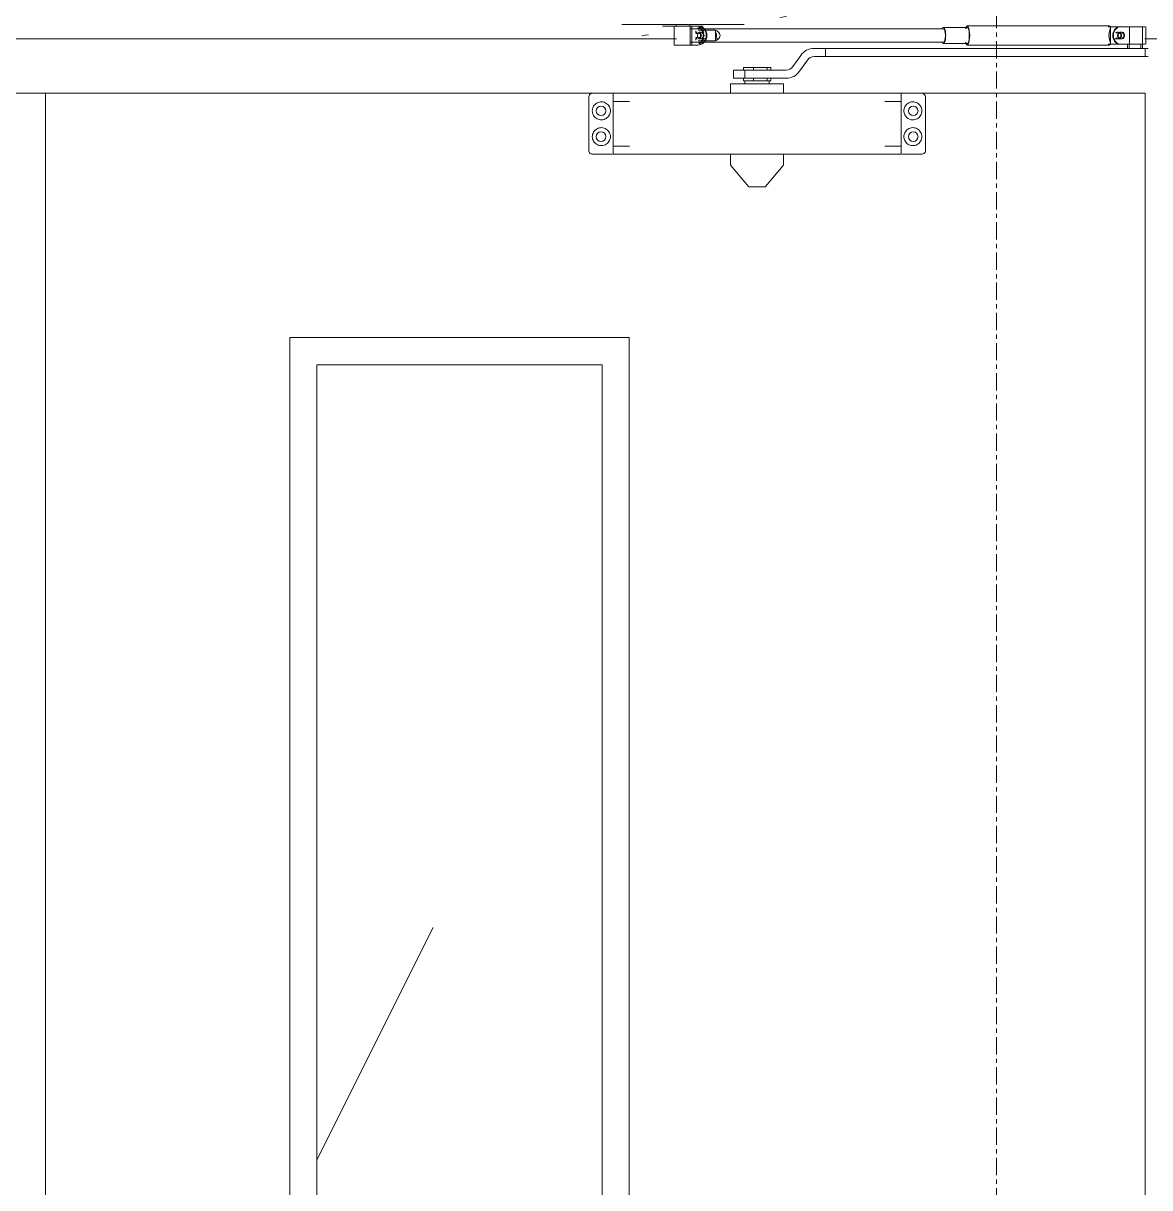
# Model space of a CAD drawing. Header units: millimetres. Extents: x 1240 to 198004, y -7796 to 35300.
# Drawn here: x 161747 to 162577, y 17154 to 18011 of the extents above; entities that cross this region are included whole.
import ezdxf

# ---------------------------------------------------------------- set-up
doc = ezdxf.new("R2010")
doc.units = ezdxf.units.MM
doc.linetypes.add('Grid Line', pattern=[22.225, 12.7, -3.175, 3.175, -3.175])
for name, color, linetype, lineweight in [('A-DOOR', 31, 'Continuous', 9), ('A-DOOR-FRAM', 31, 'Continuous', 9), ('A-WALL-PATT-4', 111, 'Continuous', 9), ('I-WALL', 2, 'Continuous', 9), ('S-GRID-1', 1, 'Grid Line', 9)]:
    doc.layers.add(name, color=color, linetype=linetype, lineweight=lineweight)

# ---------------------------------------------------------------- blocks, each defined once
blk = doc.blocks.new('FD_07 - FD_07-1700x2200-CỬA ĐI 2 CÁNH-V427-TKCS_MẶT ĐỨNG NỘI KHU 2')
at = {"layer": 'A-DOOR'}
h = blk.add_hatch(dxfattribs=at)
h.set_pattern_fill('FP_36', color=256, style=0, pattern_type=2)
h.set_pattern_definition([(63.435, (1790.26, 104.33), (-0.001, 1524.001), [532.463, -2875.304]), (63.435, (266.26, 104.33), (-0.001, 1524.001), [532.463, -2875.304]), (63.435, (2519.8, 398.8), (-0.001, 1524.001), [532.463, -2875.304]), (63.435, (995.8, 398.8), (-0.001, 1524.001), [532.463, -2875.304]), (63.435, (2409.4, 294.83), (-0.001, 1524.001), [532.463, -2875.304]), (63.435, (885.4, 294.83), (-0.001, 1524.001), [532.463, -2875.304]), (63.435, (2296.8, 890.1), (-0.001, 1524.001), [258.8, -3148.965]), (63.435, (772.8, 890.1), (-0.001, 1524.001), [258.8, -3148.965]), (63.435, (2223.2, 797.95), (-0.001, 1524.001), [532.463, -2875.304]), (63.435, (699.2, 797.95), (-0.001, 1524.001), [532.463, -2875.304]), (63.435, (2236.2, 864.1), (-0.001, 1524.001), [532.463, -2875.304]), (63.435, (712.2, 864.1), (-0.001, 1524.001), [532.463, -2875.304]), (63.435, (1621.35, 573.94), (-0.001, 1524.001), [532.463, -2875.304]), (63.435, (97.35, 573.94), (-0.001, 1524.001), [532.463, -2875.304]), (63.435, (1634.34, 651.9), (-0.001, 1524.001), [532.463, -2875.304]), (63.435, (110.34, 651.9), (-0.001, 1524.001), [532.463, -2875.304]), (63.435, (1637.84, 708.1), (-0.001, 1524.001), [532.463, -2875.304]), (63.435, (113.84, 708.1), (-0.001, 1524.001), [532.463, -2875.304])])
h.paths.add_polyline_path([(-34337.36, 16000), (-34127.36, 16000), (-34127.36, 17760), (-34337.36, 17760), (-34337.36, 16210)])
for p, q in [((-34112.77, 18010.49), (-34112.36, 18010.49)), ((-34112.36, 18010.49), (-34093.1, 18010.49)), ((-34093.1, 18010.49), (-34092.78, 18010.49)), ((-34092.71, 18010.49), (-34087.52, 18010.49)), ((-34087.52, 18010.49), (-34086.37, 18010.49)), ((-34086.37, 18010.49), (-34069.88, 18010.49)), ((-34080.77, 18009.49), (-34082.77, 18009.49)), ((-34082.77, 18009.49), (-34080.77, 18009.49)), ((-34073.43, 18009.49), (-34080.77, 18009.49)), ((-34074.27, 18009.49), (-34074.27, 17995.49)), ((-34073.72, 18009.49), (-34074.05, 18009.49)), ((-34074.05, 18009.49), (-34062.5, 18009.49)), ((-34072.77, 18010.49), (-34072.77, 18009.49)), ((-34067.77, 18010.49), (-34070.27, 18010.49)), ((-34070.27, 18010.49), (-34067.77, 18010.49)), ((-34067.77, 18010.49), (-34070.27, 18010.49)), ((-34070.27, 18010.49), (-34067.77, 18010.49)), ((-34069.88, 18010.49), (-34065.65, 18010.49)), ((-34069.88, 18010.49), (-34065.65, 18010.49)), ((-34067.77, 18010.49), (-34065.27, 18010.49)), ((-34065.27, 18010.49), (-34067.77, 18010.49)), ((-34067.77, 18010.49), (-34065.27, 18010.49)), ((-34065.27, 18010.49), (-34067.77, 18010.49)), ((-34065.65, 18010.49), (-34049.16, 18010.49)), ((-34062.77, 18009.49), (-34062.77, 18010.49)), ((-34062.5, 18009.49), (-34056.85, 18009.49)), ((-34062.5, 18009.49), (-34062.5, 17995.49)), ((-34061.27, 17995.49), (-34061.27, 18009.49)), ((-34054.77, 18009.49), (-34056.85, 18009.49)), ((-34052.77, 18009.49), (-34054.77, 18009.49)), ((-34054.77, 18009.49), (-34052.77, 18009.49)), ((-34049.16, 18010.49), (-34048.02, 18010.49)), ((-34048.02, 18010.49), (-34042.82, 18010.49)), ((-34042.76, 18010.49), (-34042.43, 18010.49)), ((-34042.43, 18010.49), (-34023.17, 18010.49)), ((-34023.17, 18010.49), (-34022.77, 18010.49)), ((-33753.77, 18009.5), (-33858.4, 18009.5)), ((-33754.65, 18009), (-33752.89, 18009)), ((-33752.89, 18009), (-33746.05, 18009)), ((-33752.89, 18009), (-33752.89, 17996)), ((-33752.89, 18008.62), (-33752.89, 17996.38)), ((-33746.57, 18009), (-33746.05, 18009)), ((-33746.05, 18009), (-33738.95, 18009)), ((-33738.95, 18009), (-33727.36, 18009)), ((-33738.95, 18009), (-33738.95, 17996)), ((-33729.27, 17993), (-33729.27, 18009)), ((-33726.77, 17996), (-33726.77, 18009)), ((-33875.78, 18007.5), (-34062.19, 18007.5)), ((-34058.19, 18005.82), (-34058.19, 18003.94)), ((-34058.19, 18001.04), (-34058.19, 17999.16)), ((-34056.56, 18006.48), (-34051.82, 18006.48)), ((-34053.39, 18006.48), (-34056.56, 18006.48)), ((-34052.18, 18006.48), (-34053.39, 18006.48)), ((-34051.82, 18006.48), (-34050.61, 18006.48)), ((-34050.61, 18006.48), (-34043.7, 18006.48)), ((-34043.7, 17998.52), (-34043.7, 18006.48)), ((-33858.4, 18008.5), (-33875.78, 18008.5)), ((-33752.88, 17996.43), (-33752.88, 18008.57)), ((-34074.05, 17995.49), (-34074.27, 17995.49)), ((-34074.27, 17995.49), (-34072.57, 17995.49)), ((-34062.5, 17995.49), (-34074.05, 17995.49)), ((-34056.85, 17995.49), (-34062.5, 17995.49)), ((-34062.19, 17997.5), (-33875.78, 17997.5)), ((-34056.56, 17998.52), (-34053.38, 17998.52)), ((-34051.81, 17998.52), (-34056.56, 17998.52)), ((-34053.38, 17998.52), (-34052.18, 17998.52)), ((-34050.61, 17998.52), (-34051.81, 17998.52)), ((-34043.7, 17998.52), (-34050.61, 17998.52)), ((-33971.18, 17993), (-33971.19, 17993)), ((-33962.79, 17993), (-33971.18, 17993)), ((-33962.79, 17987), (-33962.79, 17993)), ((-33962.79, 17993), (-33727.36, 17993)), ((-33875.78, 17996.5), (-33858.4, 17996.5)), ((-33858.4, 17995.5), (-33753.77, 17995.5)), ((-33752.89, 17996), (-33754.65, 17996)), ((-33746.05, 17996), (-33752.89, 17996)), ((-33746.05, 17996), (-33746.57, 17996)), ((-33738.95, 17996), (-33746.05, 17996)), ((-33740.27, 17996), (-33740.27, 17993)), ((-33739.07, 17996.21), (-33739.07, 17993)), ((-33727.36, 17996), (-33738.95, 17996)), ((-33730.47, 17993), (-33730.47, 17996)), ((-33727.36, 17993), (-33725.18, 17993)), ((-33727.36, 17993), (-33727.36, 17987)), ((-33981.01, 17987.88), (-33986.84, 17979.56)), ((-33981.93, 17976.12), (-33976.1, 17984.44)), ((-33971.18, 17987), (-33962.79, 17987)), ((-33727.36, 17987), (-33962.79, 17987)), ((-33725.18, 17987), (-33727.36, 17987)), ((-34030.64, 17977), (-34030.64, 17971)), ((-34028.37, 17977), (-34030.64, 17977)), ((-34030.64, 17977), (-34022.15, 17977)), ((-34023.18, 17979), (-34015.83, 17979)), ((-34023.18, 17979), (-34023.18, 17977)), ((-33991.75, 17977), (-34022.15, 17977)), ((-34022.15, 17977), (-34022.15, 17971)), ((-34015.83, 17979), (-34005.79, 17979)), ((-34015.83, 17979), (-34015.83, 17977)), ((-34005.79, 17979), (-34003.11, 17979)), ((-34005.79, 17979), (-34005.79, 17977)), ((-34003.11, 17977), (-34003.11, 17979)), ((-34032.69, 17967), (-34032.69, 17960)), ((-34032.03, 17967), (-34032.69, 17967)), ((-34032.69, 17967), (-34032.02, 17967)), ((-34032.02, 17967), (-33993.6, 17967)), ((-34022.15, 17971), (-34030.64, 17971)), ((-34030.64, 17971), (-34028.37, 17971)), ((-34023.18, 17971), (-34023.18, 17969)), ((-34019.51, 17969), (-34023.18, 17969)), ((-34022.15, 17971), (-33991.75, 17971)), ((-34022.14, 17969), (-34022.14, 17967)), ((-34021.84, 17969), (-34022.14, 17969)), ((-34022.14, 17969), (-34021.84, 17969)), ((-34020.94, 17969), (-34021.84, 17969)), ((-34021.84, 17969), (-34020.94, 17969)), ((-34010.81, 17969), (-34019.51, 17969)), ((-34019.51, 17969), (-34015.48, 17969)), ((-34015.83, 17969), (-34019.51, 17969)), ((-34015.83, 17971), (-34015.83, 17969)), ((-34010.81, 17969), (-34015.83, 17969)), ((-34015.48, 17969), (-34006.78, 17969)), ((-34004.45, 17969), (-34010.81, 17969)), ((-34005.79, 17969), (-34010.81, 17969)), ((-34006.78, 17969), (-34004.45, 17969)), ((-34005.79, 17971), (-34005.79, 17969)), ((-34004.45, 17969), (-34005.79, 17969)), ((-34004.45, 17969), (-34004.14, 17969)), ((-34004.14, 17969), (-34004.45, 17969)), ((-34003.11, 17969), (-34004.45, 17969)), ((-34004.14, 17967), (-34004.14, 17969)), ((-34003.11, 17969), (-34003.11, 17971)), ((-33993.6, 17967), (-33994.27, 17967)), ((-33993.6, 17960), (-33993.6, 17967)), ((-34537.36, 17960), (-34940.58, 17960)), ((-34134.14, 17960), (-34537.36, 17960)), ((-34537.36, 17960), (-34537.36, 15800)), ((-34537.36, 15800), (-34537.36, 17960)), ((-34134.14, 17960), (-34121.88, 17960)), ((-34119.14, 17960), (-34121.88, 17960)), ((-34121.88, 17960), (-34119.93, 17960)), ((-34119.5, 17960), (-34119.24, 17960)), ((-33907.14, 17960), (-34119.14, 17960)), ((-34119.14, 17960), (-34119.14, 17959.75)), ((-34119.14, 17959.75), (-34119.14, 17951.07)), ((-33904.41, 17960), (-33907.14, 17960)), ((-33907.14, 17959.75), (-33907.14, 17960)), ((-33907.14, 17951.07), (-33907.14, 17959.75)), ((-33907.05, 17960), (-33906.78, 17960)), ((-33906.36, 17960), (-33904.41, 17960)), ((-33904.41, 17960), (-33892.14, 17960)), ((-33727.36, 17960), (-33892.14, 17960)), ((-33727.36, 15800), (-33727.36, 17960)), ((-34137.14, 17918), (-34137.14, 17957)), ((-34107.14, 17954), (-34119.14, 17954)), ((-34119.14, 17951.07), (-34119.14, 17949.33)), ((-34119.14, 17949.33), (-34119.14, 17925.67)), ((-33907.14, 17954), (-33919.14, 17954)), ((-33907.14, 17949.33), (-33907.14, 17951.07)), ((-33907.14, 17925.67), (-33907.14, 17949.33)), ((-33889.14, 17957), (-33889.14, 17918)), ((-34119.14, 17925.67), (-34119.14, 17923.93)), ((-34119.14, 17923.93), (-34119.14, 17915.25)), ((-33907.14, 17923.93), (-33907.14, 17925.67)), ((-33907.14, 17915.25), (-33907.14, 17923.93)), ((-34121.88, 17915), (-34134.14, 17915)), ((-34119.93, 17915), (-34121.88, 17915)), ((-34119.24, 17915), (-34119.5, 17915)), ((-34119.14, 17921), (-34107.14, 17921)), ((-34119.14, 17915.25), (-34119.14, 17915)), ((-34119.14, 17915), (-33907.14, 17915)), ((-34032.64, 17915), (-34032.64, 17907.41)), ((-33993.64, 17907.41), (-33993.64, 17915)), ((-33919.14, 17921), (-33907.14, 17921)), ((-33907.14, 17915), (-33907.14, 17915.25)), ((-33906.78, 17915), (-33907.05, 17915)), ((-33904.41, 17915), (-33906.36, 17915)), ((-33892.14, 17915), (-33904.41, 17915)), ((-34032.38, 17906.69), (-34019.42, 17891.32)), ((-34006.87, 17891.32), (-33993.91, 17906.69)), ((-34013.14, 17891), (-34013.14, 17891)), ((-34013.14, 17891), (-34013.14, 17891)), ((-34357.36, 17780), (-34107.36, 17780)), ((-34357.36, 17780), (-34357.36, 15980)), ((-34107.36, 17780), (-34107.36, 15980)), ((-34337.36, 17760), (-34337.36, 16000)), ((-34127.36, 17760), (-34337.36, 17760)), ((-34127.36, 16000), (-34127.36, 17760))]:
    blk.add_line(p, q, dxfattribs=at)
at = {"layer": 'A-DOOR', "flags": 128}
for points in [[(-34043.7, 18006.48), (-34042.76, 18005.97), (-34041.96, 18005.38), (-34041.32, 18004.72), (-34040.84, 18004.01), (-34040.56, 18003.26), (-34040.46, 18002.5)], [(-34040.46, 18002.5), (-34040.56, 18001.74), (-34040.84, 18000.99), (-34041.32, 18000.28), (-34041.96, 17999.62), (-34042.76, 17999.03), (-34043.7, 17998.52)], [(-34043.05, 18002.5), (-34043.12, 18003.26), (-34043.32, 18004.01), (-34043.64, 18004.72)], [(-34043.64, 18000.28), (-34043.32, 18000.99), (-34043.12, 18001.74), (-34043.05, 18002.5)], [(-34134.14, 17960), (-34134.81, 17959.92), (-34135.45, 17959.7), (-34136.01, 17959.35), (-34136.49, 17958.87), (-34136.85, 17958.3), (-34137.07, 17957.67), (-34137.14, 17957)], [(-33889.14, 17957), (-33889.22, 17957.67), (-33889.44, 17958.3), (-33889.8, 17958.87), (-33890.27, 17959.35), (-33890.84, 17959.7), (-33891.48, 17959.92), (-33892.14, 17960)], [(-34137.14, 17918), (-34137.07, 17917.33), (-34136.85, 17916.7), (-34136.49, 17916.13), (-34136.01, 17915.65), (-34135.45, 17915.3), (-34134.81, 17915.08), (-34134.14, 17915)], [(-33892.14, 17915), (-33891.48, 17915.08), (-33890.84, 17915.3), (-33890.27, 17915.65), (-33889.8, 17916.13), (-33889.44, 17916.7), (-33889.22, 17917.33), (-33889.14, 17918)], [(-34032.38, 17906.69), (-34032.41, 17906.72), (-34032.43, 17906.76), (-34032.46, 17906.79), (-34032.48, 17906.83), (-34032.51, 17906.87), (-34032.53, 17906.91), (-34032.55, 17906.95), (-34032.56, 17906.99), (-34032.58, 17907.04), (-34032.59, 17907.08), (-34032.61, 17907.12), (-34032.62, 17907.17), (-34032.63, 17907.21), (-34032.63, 17907.25), (-34032.64, 17907.3), (-34032.64, 17907.34), (-34032.64, 17907.39), (-34032.64, 17907.41)], [(-33993.64, 17907.41), (-33993.64, 17907.37), (-33993.65, 17907.32), (-33993.65, 17907.28), (-33993.66, 17907.23), (-33993.67, 17907.19), (-33993.68, 17907.14), (-33993.69, 17907.1), (-33993.7, 17907.06), (-33993.72, 17907.01), (-33993.73, 17906.97), (-33993.75, 17906.93), (-33993.77, 17906.89), (-33993.79, 17906.85), (-33993.82, 17906.81), (-33993.84, 17906.78), (-33993.87, 17906.74), (-33993.89, 17906.7), (-33993.91, 17906.69)], [(-34018.72, 17891), (-34018.76, 17891), (-34018.79, 17891), (-34018.83, 17891.01), (-34018.86, 17891.01), (-34018.9, 17891.02), (-34018.94, 17891.03), (-34018.97, 17891.04), (-34019.01, 17891.05), (-34019.04, 17891.06), (-34019.07, 17891.07), (-34019.11, 17891.09), (-34019.14, 17891.1), (-34019.17, 17891.12), (-34019.2, 17891.14), (-34019.24, 17891.16), (-34019.27, 17891.18), (-34019.29, 17891.2), (-34019.32, 17891.23), (-34019.35, 17891.25), (-34019.38, 17891.28), (-34019.4, 17891.3), (-34019.42, 17891.32)], [(-34013.14, 17891), (-34013.37, 17891), (-34013.59, 17891), (-34013.81, 17891), (-34014.03, 17891), (-34014.25, 17891), (-34014.47, 17891), (-34014.68, 17891), (-34014.9, 17891), (-34015.11, 17891), (-34015.31, 17891), (-34015.52, 17891), (-34015.72, 17891), (-34015.91, 17891), (-34016.11, 17891), (-34016.29, 17891), (-34016.47, 17891), (-34016.65, 17891), (-34016.82, 17891), (-34016.98, 17891), (-34017.14, 17891), (-34017.3, 17891), (-34017.44, 17891), (-34017.58, 17891), (-34017.71, 17891), (-34017.83, 17891), (-34017.95, 17891), (-34018.06, 17891), (-34018.16, 17891), (-34018.25, 17891), (-34018.34, 17891), (-34018.42, 17891), (-34018.48, 17891), (-34018.54, 17891), (-34018.6, 17891), (-34018.64, 17891), (-34018.67, 17891), (-34018.7, 17891), (-34018.71, 17891), (-34018.72, 17891)], [(-34018.72, 17891), (-34018.71, 17891), (-34018.7, 17891), (-34018.68, 17891), (-34018.65, 17891), (-34018.61, 17891), (-34018.56, 17891), (-34018.5, 17891), (-34018.44, 17891), (-34018.36, 17891), (-34018.28, 17891), (-34018.19, 17891), (-34018.09, 17891), (-34017.98, 17891), (-34017.87, 17891), (-34017.74, 17891), (-34017.62, 17891), (-34017.48, 17891), (-34017.33, 17891), (-34017.18, 17891), (-34017.03, 17891), (-34016.86, 17891), (-34016.7, 17891), (-34016.52, 17891), (-34016.34, 17891), (-34016.16, 17891), (-34015.97, 17891), (-34015.77, 17891), (-34015.57, 17891), (-34015.37, 17891), (-34015.16, 17891), (-34014.95, 17891), (-34014.74, 17891), (-34014.53, 17891), (-34014.31, 17891), (-34014.09, 17891), (-34013.87, 17891), (-34013.65, 17891), (-34013.43, 17891), (-34013.2, 17891), (-34013.14, 17891)], [(-34013.14, 17891), (-34012.92, 17891), (-34012.7, 17891), (-34012.48, 17891), (-34012.26, 17891), (-34012.04, 17891), (-34011.82, 17891), (-34011.6, 17891), (-34011.39, 17891), (-34011.18, 17891), (-34010.97, 17891), (-34010.77, 17891), (-34010.57, 17891), (-34010.37, 17891), (-34010.18, 17891), (-34010, 17891), (-34009.81, 17891), (-34009.64, 17891), (-34009.47, 17891), (-34009.3, 17891), (-34009.14, 17891), (-34008.99, 17891), (-34008.85, 17891), (-34008.71, 17891), (-34008.58, 17891), (-34008.45, 17891), (-34008.34, 17891), (-34008.23, 17891), (-34008.13, 17891), (-34008.03, 17891), (-34007.95, 17891), (-34007.87, 17891), (-34007.8, 17891), (-34007.74, 17891), (-34007.69, 17891), (-34007.65, 17891), (-34007.62, 17891), (-34007.59, 17891), (-34007.58, 17891), (-34007.57, 17891)], [(-34007.57, 17891), (-34007.57, 17891), (-34007.59, 17891), (-34007.61, 17891), (-34007.64, 17891), (-34007.68, 17891), (-34007.73, 17891), (-34007.79, 17891), (-34007.85, 17891), (-34007.93, 17891), (-34008.01, 17891), (-34008.1, 17891), (-34008.2, 17891), (-34008.31, 17891), (-34008.42, 17891), (-34008.54, 17891), (-34008.67, 17891), (-34008.81, 17891), (-34008.95, 17891), (-34009.1, 17891), (-34009.26, 17891), (-34009.42, 17891), (-34009.59, 17891), (-34009.77, 17891), (-34009.95, 17891), (-34010.13, 17891), (-34010.32, 17891), (-34010.52, 17891), (-34010.71, 17891), (-34010.92, 17891), (-34011.12, 17891), (-34011.33, 17891), (-34011.55, 17891), (-34011.76, 17891), (-34011.98, 17891), (-34012.2, 17891), (-34012.42, 17891), (-34012.64, 17891), (-34012.86, 17891), (-34013.08, 17891), (-34013.14, 17891)], [(-34006.87, 17891.32), (-34006.89, 17891.3), (-34006.92, 17891.27), (-34006.95, 17891.25), (-34006.97, 17891.22), (-34007, 17891.2), (-34007.03, 17891.18), (-34007.06, 17891.15), (-34007.09, 17891.13), (-34007.12, 17891.12), (-34007.15, 17891.1), (-34007.19, 17891.08), (-34007.22, 17891.07), (-34007.26, 17891.06), (-34007.29, 17891.04), (-34007.32, 17891.03), (-34007.36, 17891.02), (-34007.4, 17891.02), (-34007.43, 17891.01), (-34007.47, 17891.01), (-34007.51, 17891), (-34007.54, 17891), (-34007.57, 17891)]]:
    blk.add_lwpolyline(points, dxfattribs=at)
at = {"layer": 'A-DOOR'}
for centre, start, end in [((-34128.14, 17947), 0, 180), ((-33898.14, 17947), 0, 180), ((-34128.14, 17947), 180, 0), ((-33898.14, 17947), 180, 0), ((-34128.14, 17928), 0, 180), ((-33898.14, 17928), 0, 180), ((-34128.14, 17928), 180, 0), ((-33898.14, 17928), 180, 0)]:
    blk.add_arc(centre, 3.5, start, end, dxfattribs=at)
for centre, major_axis, ratio, start_param, end_param in [((-34056.85, 18002.49), (0, 7), 0.965835, 4.712389, 6.283185), ((-34057.37, 18002.49), (0, 7), 0.965835, 4.712389, 6.021386), ((-33875.78, 18002.5), (0, 6), 0.259156, 4.712389, 6.806784), ((-33858.4, 18002.5), (0, 7), 0.259156, 4.712389, 7.068583), ((-33858.4, 18002.5), (0, 6), 0.259156, 4.712389, 6.806784), ((-33753.77, 18002.5), (0, 7), 0.259156, 5.776005, 6.283185), ((-33744.69, 18002.5), (0, 6.79), 0.965835, 0.291061, 1.570796), ((-33744.17, 18002.5), (0, 6.79), 0.965835, 0.291061, 1.570796), ((-34057.26, 18002.49), (0, 2.5), 0.965835, 0.261799, 0.523599), ((-34057.26, 18002.49), (0, 2.5), 0.965835, 2.617994, 2.879793), ((-34056.74, 18002.49), (0, 2.5), 0.965835, 0.261799, 0.523599), ((-34056.74, 18002.49), (0, 2.5), 0.965835, 0.261799, 0.523599), ((-34056.74, 18002.49), (0, 2.5), 0.965835, 2.617994, 2.879793), ((-34056.74, 18002.49), (0, 2.5), 0.965835, 2.617994, 2.879793), ((-34058.97, 18002.5), (0, 5), 0.259156, 4.942493, 5.172597), ((-34058.97, 18002.5), (0, 5), 0.259156, 4.252181, 4.482285), ((-34055.17, 18002.49), (0, 2.5), 0.965835, 0.785398, 1.047198), ((-34055.17, 18002.49), (0, 2.5), 0.965835, 0.785398, 1.047198), ((-34055.17, 18002.49), (0, 2.5), 0.965835, 2.094395, 2.356194), ((-34055.17, 18002.49), (0, 2.5), 0.965835, 2.094395, 2.356194), ((-34054.64, 18002.49), (0, 2.5), 0.965835, 4.712389, 7.853982), ((-34054.64, 18002.49), (0, 2.5), 0.965835, 1.570796, 4.712389), ((-34056.85, 18002.49), (0, 7), 0.965835, 3.141593, 4.712389), ((-34055.17, 18002.49), (0, 2.5), 0.965835, 4.712389, 6.806784), ((-34055.17, 18002.49), (0, 2.5), 0.965835, 4.712389, 6.806784), ((-34055.17, 18002.49), (0, 2.5), 0.965835, 2.617994, 4.712389), ((-34055.17, 18002.49), (0, 2.5), 0.965835, 2.617994, 4.712389), ((-34056.74, 18002.49), (0, 2.5), 0.965835, 4.712389, 6.021386), ((-34056.74, 18002.49), (0, 2.5), 0.965835, 4.712389, 6.021386), ((-34056.74, 18002.49), (0, 2.5), 0.965835, 3.403392, 4.712389), ((-34056.74, 18002.49), (0, 2.5), 0.965835, 3.403392, 4.712389), ((-34059.47, 18002.49), (0, 7), 0.965835, 4.712389, 5.759587), ((-34059.47, 18002.49), (0, 7), 0.965835, 3.665191, 4.712389), ((-34057.26, 18002.49), (0, 2.5), 0.965835, 4.712389, 5.759587), ((-34057.26, 18002.49), (0, 2.5), 0.965835, 3.665191, 4.712389), ((-34057.37, 18002.49), (0, 7), 0.965835, 3.403392, 4.712389), ((-34058.94, 18002.49), (0, 7), 0.965835, 4.974188, 5.759587), ((-34058.94, 18002.49), (0, 7), 0.965835, 3.665191, 4.45059), ((-33875.78, 18002.5), (0, 6), 0.259156, 2.617994, 4.712389), ((-33875.78, 18002.5), (0, 5), 0.259156, 4.712389, 6.283185), ((-33875.78, 18002.5), (0, 5), 0.259156, 3.141593, 4.712389), ((-33858.4, 18002.5), (0, 7), 0.259156, 2.356194, 4.712389), ((-33858.4, 18002.5), (0, 6), 0.259156, 2.617994, 4.712389), ((-33744.69, 18002.5), (0, 6.79), 0.965835, 1.570796, 2.850532), ((-33744.17, 18002.5), (0, 6.79), 0.965835, 1.570796, 2.850532), ((-33747.69, 18002.5), (0, 2.5), 0.965835, 4.712389, 6.806784), ((-33747.69, 18002.5), (0, 2.5), 0.965835, 2.617994, 4.712389), ((-33747.17, 18002.5), (0, 2.5), 0.965835, 4.712389, 7.068583), ((-33747.17, 18002.5), (0, 2.5), 0.965835, 2.356194, 4.712389), ((-33747.15, 18002.5), (0, 2.5), 0.965835, 4.712389, 7.068583), ((-33747.15, 18002.5), (0, 2.5), 0.965835, 2.356194, 4.712389), ((-33745.38, 18002.5), (0, 2.5), 0.965835, 4.712389, 7.853982), ((-33745.38, 18002.5), (0, 2.5), 0.965835, 1.570796, 4.712389), ((-33745.36, 18002.5), (0, 2.5), 0.965835, 4.712389, 7.853982), ((-33745.36, 18002.5), (0, 2.5), 0.965835, 1.570796, 4.712389), ((-33744.84, 18002.5), (0, 2.5), 0.965835, 4.712389, 7.853982), ((-33744.84, 18002.5), (0, 2.5), 0.965835, 1.570796, 4.712389), ((-33971.18, 17981), (0, 12), 1, 0, 0.959931), ((-33753.77, 18002.5), (0, 7), 0.259156, 3.141593, 3.648773), ((-33971.18, 17981), (0, 6), 1, 0, 0.959931), ((-33991.75, 17983), (0, 6), 1, 3.141593, 4.101524), ((-33991.75, 17983), (0, 12), 1, 3.141593, 4.101524)]:
    blk.add_ellipse(centre, major_axis=major_axis, ratio=ratio, start_param=start_param, end_param=end_param, dxfattribs=at)
for points, knots in [([(-33753.99, 18002.5), (-33753.98, 18002.76), (-33753.96, 18003.15), (-33753.92, 18003.66), (-33753.87, 18004.03), (-33753.81, 18004.4), (-33753.74, 18004.76), (-33753.67, 18005.05), (-33753.61, 18005.27), (-33753.58, 18005.44), (-33753.54, 18005.61), (-33753.48, 18005.82), (-33753.41, 18006.09), (-33753.33, 18006.34), (-33753.28, 18006.54), (-33753.24, 18006.69), (-33753.21, 18006.83), (-33753.16, 18007.02), (-33753.1, 18007.25), (-33753.03, 18007.51), (-33752.96, 18007.84), (-33752.91, 18008.23), (-33752.89, 18008.5), (-33752.89, 18008.62)], [0, 0, 0, 0, 0.1, 0.15, 0.2, 0.25, 0.3, 0.35, 0.375, 0.4, 0.425, 0.45, 0.5, 0.55, 0.575, 0.6, 0.625, 0.65, 0.7, 0.75, 0.8, 0.9, 1, 1, 1, 1]), ([(-33752.89, 17996.38), (-33752.89, 17996.5), (-33752.91, 17996.77), (-33752.96, 17997.16), (-33753.03, 17997.49), (-33753.1, 17997.75), (-33753.16, 17997.98), (-33753.21, 17998.17), (-33753.24, 17998.31), (-33753.28, 17998.46), (-33753.33, 17998.66), (-33753.41, 17998.91), (-33753.48, 17999.18), (-33753.54, 17999.39), (-33753.58, 17999.56), (-33753.61, 17999.73), (-33753.67, 17999.95), (-33753.74, 18000.24), (-33753.81, 18000.6), (-33753.87, 18000.97), (-33753.92, 18001.34), (-33753.96, 18001.85), (-33753.98, 18002.24), (-33753.99, 18002.5)], [0, 0, 0, 0, 0.1, 0.2, 0.25, 0.3, 0.35, 0.375, 0.4, 0.425, 0.45, 0.5, 0.55, 0.575, 0.6, 0.625, 0.65, 0.7, 0.75, 0.8, 0.85, 0.9, 1, 1, 1, 1]), ([(-34134.51, 17947), (-34134.51, 17948.22), (-34134.02, 17949.98), (-34132.51, 17951.86), (-34131.05, 17952.92), (-34129.36, 17953.55), (-34127.56, 17953.71), (-34125.79, 17953.39), (-34124.17, 17952.61), (-34122.8, 17951.41), (-34122.15, 17950.42), (-34121.88, 17949.87)], [0, 0, 0, 0, 0.2, 0.3, 0.4, 0.5, 0.6, 0.7, 0.8, 0.9, 1, 1, 1, 1]), ([(-33904.41, 17949.87), (-33903.87, 17950.97), (-33902.67, 17952.34), (-33900.5, 17953.39), (-33898.72, 17953.71), (-33896.93, 17953.55), (-33895.24, 17952.92), (-33893.78, 17951.86), (-33892.65, 17950.45), (-33891.94, 17948.78), (-33891.78, 17947.61), (-33891.78, 17947)], [0, 0, 0, 0, 0.2, 0.3, 0.4, 0.5, 0.6, 0.7, 0.8, 0.9, 1, 1, 1, 1]), ([(-34121.88, 17944.13), (-34122.42, 17943.03), (-34123.62, 17941.66), (-34125.79, 17940.61), (-34127.56, 17940.29), (-34129.36, 17940.45), (-34131.05, 17941.08), (-34132.51, 17942.14), (-34133.64, 17943.55), (-34134.35, 17945.22), (-34134.51, 17946.39), (-34134.51, 17947)], [0, 0, 0, 0, 0.2, 0.3, 0.4, 0.5, 0.6, 0.7, 0.8, 0.9, 1, 1, 1, 1]), ([(-33891.78, 17947), (-33891.78, 17945.78), (-33892.27, 17944.02), (-33893.78, 17942.14), (-33895.24, 17941.08), (-33896.93, 17940.45), (-33898.72, 17940.29), (-33900.5, 17940.61), (-33902.12, 17941.39), (-33903.49, 17942.59), (-33904.14, 17943.58), (-33904.41, 17944.13)], [0, 0, 0, 0, 0.2, 0.3, 0.4, 0.5, 0.6, 0.7, 0.8, 0.9, 1, 1, 1, 1]), ([(-34134.51, 17928), (-34134.51, 17929.22), (-34134.02, 17930.98), (-34132.51, 17932.86), (-34131.05, 17933.92), (-34129.36, 17934.55), (-34127.56, 17934.71), (-34125.79, 17934.39), (-34124.17, 17933.61), (-34122.8, 17932.41), (-34122.15, 17931.42), (-34121.88, 17930.87)], [0, 0, 0, 0, 0.2, 0.3, 0.4, 0.5, 0.6, 0.7, 0.8, 0.9, 1, 1, 1, 1]), ([(-33904.41, 17930.87), (-33903.87, 17931.97), (-33902.67, 17933.34), (-33900.5, 17934.39), (-33898.72, 17934.71), (-33896.93, 17934.55), (-33895.24, 17933.92), (-33893.78, 17932.86), (-33892.65, 17931.45), (-33891.94, 17929.78), (-33891.78, 17928.61), (-33891.78, 17928)], [0, 0, 0, 0, 0.2, 0.3, 0.4, 0.5, 0.6, 0.7, 0.8, 0.9, 1, 1, 1, 1]), ([(-34121.88, 17925.13), (-34122.42, 17924.03), (-34123.62, 17922.66), (-34125.79, 17921.61), (-34127.56, 17921.29), (-34129.36, 17921.45), (-34131.05, 17922.08), (-34132.51, 17923.14), (-34133.64, 17924.55), (-34134.35, 17926.22), (-34134.51, 17927.39), (-34134.51, 17928)], [0, 0, 0, 0, 0.2, 0.3, 0.4, 0.5, 0.6, 0.7, 0.8, 0.9, 1, 1, 1, 1]), ([(-33891.78, 17928), (-33891.78, 17926.78), (-33892.27, 17925.02), (-33893.78, 17923.14), (-33895.24, 17922.08), (-33896.93, 17921.45), (-33898.72, 17921.29), (-33900.5, 17921.61), (-33902.12, 17922.39), (-33903.49, 17923.59), (-33904.14, 17924.58), (-33904.41, 17925.13)], [0, 0, 0, 0, 0.2, 0.3, 0.4, 0.5, 0.6, 0.7, 0.8, 0.9, 1, 1, 1, 1])]:
    blk.add_open_spline(points, degree=3, knots=knots, dxfattribs=at)
for points in [[(-34121.88, 17949.87), (-34121.66, 17949.42), (-34121.32, 17948.49), (-34121.2, 17947.5), (-34121.19, 17947)], [(-33905.1, 17947), (-33905.09, 17947.5), (-33904.97, 17948.49), (-33904.63, 17949.42), (-33904.41, 17949.87)], [(-34121.19, 17947), (-34121.2, 17946.5), (-34121.32, 17945.51), (-34121.66, 17944.58), (-34121.88, 17944.13)], [(-33904.41, 17944.13), (-33904.63, 17944.58), (-33904.97, 17945.51), (-33905.09, 17946.5), (-33905.1, 17947)], [(-34121.88, 17930.87), (-34121.66, 17930.42), (-34121.32, 17929.49), (-34121.2, 17928.5), (-34121.19, 17928)], [(-34121.19, 17928), (-34121.2, 17927.5), (-34121.32, 17926.51), (-34121.66, 17925.58), (-34121.88, 17925.13)], [(-33905.1, 17928), (-33905.09, 17928.5), (-33904.97, 17929.49), (-33904.63, 17930.42), (-33904.41, 17930.87)], [(-33904.41, 17925.13), (-33904.63, 17925.58), (-33904.97, 17926.51), (-33905.09, 17927.5), (-33905.1, 17928)]]:
    blk.add_open_spline(points, degree=3, dxfattribs=at)
at = {"layer": 'A-DOOR-FRAM'}
for p, q in [((-34940.58, 17960), (-34134.14, 17960)), ((-34121.88, 17960), (-34119.14, 17960)), ((-33907.14, 17960), (-33904.41, 17960)), ((-33892.14, 17960), (-33727.36, 17960)), ((-33727.36, 15800), (-33727.36, 17960))]:
    blk.add_line(p, q, dxfattribs=at)

msp = doc.modelspace()

# ---------------------------------------------------------------- hatches: boundary and pattern name
at = {"layer": 'A-WALL-PATT-4'}
h = msp.add_hatch(dxfattribs=at)
h.set_pattern_fill('FP_38', color=256, style=0, pattern_type=2)
h.set_pattern_definition([(50, (196301.1, 0), (1093.104, -95.634), [114.3, -1257.3]), (355, (196301.1, 0), (-211.457, 1146.34), [91.44, -1005.84]), (100.451, (196392.2, -8), (881.656, 1050.7), [97.14, -1068.54]), (46.184, (196301.1, 304.8), (1626.475, -252.257), [171.45, -1885.95]), (96.636, (196436.6, 283.8), (1424.416, 1484.565), [145.71, -1602.81]), (351.184, (196301.1, 304.8), (1424.43, 1484.55), [137.16, -1508.76]), (21, (196453.5, 228.6), (909.686, -613.591), [114.3, -1257.3]), (326, (196453.5, 228.6), (370.812, 1105.13), [91.44, -1005.84]), (71.451, (196529.3, 177.5), (1280.503, 491.528), [97.14, -1068.54]), (37.5, (196301.1, 0), (18.5313, 507.3303), [50.292, -943.356, 50.292, -970.788, -1009.65]), (37.5, (196301.1, 0), (18.5313, 507.3303), [-2014.728, 50.292, -959.358]), (7.5, (196301.1, 0), (400.918, 601.0836), [50.292, -531.876, 50.292, -920.496, -384.81]), (7.5, (196301.1, 0), (400.918, 601.0836), [-1552.956, 50.292, -334.518]), (327.5, (195961.25, 0), (813.545, -34.3737), [50.292, -330.708, 50.292, -1138.428, -1577.34]), (327.5, (195961.25, 0), (813.545, -34.3737), [-1569.72, 50.292, -1527.048]), (317.5, (195808.85, 0), (888.775, 152.56), [50.292, -445.008, 50.292, -739.14, -1120.14]), (317.5, (195808.85, 0), (888.775, 152.56), [-1284.732, 50.292, -1069.848])])
h.paths.add_polyline_path([(161270.07, 18006.48), (161266.93, 18003.26), (161267.96, 18000), (161270.07, 18001.74), (161270.07, 18006.04)])
h.paths.add_polyline_path([(162548.21, 18009), (162553.3, 18002.5), (162553.3, 18000), (162557.37, 18000.97), (162557.37, 18004.03), (162556.34, 18005.34), (162554.62, 18005.58), (162548.93, 18008.62)])
h.paths.add_polyline_path([(160913.74, 15800), (160913.74, 18000), (160953.67, 18000.97), (160954.61, 18009), (161083.49, 18007.45), (161084.77, 18007.7), (161100.9, 18005.98), (161102.15, 18007.5), (161277.26, 18005.97), (161278.43, 18001.21), (161279.13, 18000), (161284.02, 18001.74), (161283.44, 18002.5), (161282.72, 18004.26), (161282.72, 18009.49), (161275.54, 18010.49), (161275.54, 18013.49), (161312.74, 18013.49), (161312.74, 18010.49), (161299.81, 18009.49), (161299.81, 18000), (162228.08, 18001.74), (162227.67, 18009.49), (162214.73, 18010.49), (162214.73, 18013.49), (162251.94, 18013.49), (162251.94, 18010.49), (162244.25, 18009.49), (162244.04, 18004.86), (162242.75, 18004.15), (162243.04, 18001.21), (162244.75, 18000.73), (162244.75, 18000), (162248.76, 18001.74), (162248.35, 18002.5), (162250.49, 18006.48), (162426.44, 18005), (162426.82, 18007.7), (162443.81, 18006.69), (162444.27, 18009.5), (162573.8, 18007.76), (162573.8, 18000), (162613.74, 18000), (162613.74, 15800), (162754.16, 15800), (162754.16, 18300), (160773.74, 18300), (160773.74, 15800)])
h.paths.add_polyline_path([(160974.17, 18000), (160975.37, 18000.97), (160974.17, 18002.5), (160976.93, 18007.76), (160970.12, 18004), (160970.1, 18000.97), (160971.13, 18000), (160972.53, 18000)])
h.paths.add_polyline_path([(162257.4, 18000), (162260.54, 18001.74), (162259.51, 18005), (162257.4, 18005.97), (162257.4, 18000.28)])
h.paths.add_polyline_path([(162188.73, 18010.49), (162188.73, 18013.49), (162208, 18013.49), (162208, 18010.49), (162203.96, 18010.49)])
h.paths.add_polyline_path([(161319.48, 18010.49), (161319.48, 18013.49), (161338.74, 18013.49), (161338.74, 18010.49)])
h.paths.add_polyline_path([(162208.39, 18010.49), (162208.39, 18013.49), (162213.58, 18013.49), (162213.58, 18010.49)])
h.paths.add_polyline_path([(162257.4, 18010.49), (162253.08, 18010.49), (162253.08, 18013.49), (162258.27, 18013.49), (162258.27, 18010.49)])
h.paths.add_polyline_path([(161269.2, 18010.49), (161270.07, 18013.49), (161274.39, 18013.49), (161274.39, 18010.49), (161270.07, 18010.49)])
h.paths.add_polyline_path([(162258.67, 18010.49), (162260.25, 18013.49), (162277.93, 18013.49), (162277.93, 18010.49), (162259.14, 18010.49)])
h.paths.add_polyline_path([(161268.81, 18010.49), (161249.54, 18010.49), (161249.54, 18013.49), (161268.81, 18013.49)])
h.paths.add_polyline_path([(162235.44, 18010.49), (162235.44, 18012.49), (162231.22, 18012.49), (162231.22, 18010.49)])
h.paths.add_polyline_path([(161319.08, 18010.49), (161313.89, 18010.49), (161313.89, 18013.49), (161319.08, 18013.49)])
h.paths.add_polyline_path([(161292.03, 18010.49), (161296.25, 18010.49), (161296.25, 18012.49), (161292.03, 18012.49)])
h.paths.add_polyline_path([(162077.07, 18350), (162754.16, 18350), (162754.16, 18700), (160773.74, 18700), (160773.74, 18350), (161884.07, 18350)])
h.paths.add_polyline_path([(162523.85, 19180), (162754.16, 19180), (162754.16, 19200), (160773.74, 19200), (160773.74, 19180), (161884.07, 19180)])
h = msp.add_hatch(dxfattribs=at)
h.set_pattern_fill('FP_39', color=256, style=0, pattern_type=2)
h.set_pattern_definition([(37.5, (196301.1, 0), (-4.79953, 146.8239), [5.029, -110.795, 5.029, -124.511, -123.825]), (37.5, (196301.1, 0), (-4.79953, 146.8239), [-245.364, 5.029, -118.796]), (7.5, (196301.1, 0), (134.8574, 215.0472), [5.029, -57.455, 5.029, -99.365, -40.005]), (7.5, (196301.1, 0), (134.8574, 215.0472), [-166.878, 5.029, -34.976]), (327.5, (196207.37, 0), (237.29776, 0.4316), [5.029, -33.071, 5.029, -132.131, -179.07]), (327.5, (196207.37, 0), (237.29776, 0.4316), [-175.26, 5.029, -174.041]), (317.5, (196207.37, 0), (229.0671, 66.8792), [5.029, -14.021, 5.029, -84.887, -102.87]), (317.5, (196207.37, 0), (229.0671, 66.8792), [-108.966, 5.029, -97.841])])
h.paths.add_polyline_path([(161270.07, 18006.48), (161266.93, 18003.26), (161267.96, 18000), (161270.07, 18001.74), (161270.07, 18006.04)])
h.paths.add_polyline_path([(162548.21, 18009), (162553.3, 18002.5), (162553.3, 18000), (162557.37, 18000.97), (162557.37, 18004.03), (162556.34, 18005.34), (162554.62, 18005.58), (162548.93, 18008.62)])
h.paths.add_polyline_path([(160913.74, 15800), (160913.74, 18000), (160953.67, 18000.97), (160954.61, 18009), (161083.49, 18007.45), (161084.77, 18007.7), (161100.9, 18005.98), (161102.15, 18007.5), (161277.26, 18005.97), (161278.43, 18001.21), (161279.13, 18000), (161284.02, 18001.74), (161283.44, 18002.5), (161282.72, 18004.26), (161282.72, 18009.49), (161275.54, 18010.49), (161275.54, 18013.49), (161312.74, 18013.49), (161312.74, 18010.49), (161299.81, 18009.49), (161299.81, 18000), (162228.08, 18001.74), (162227.67, 18009.49), (162214.73, 18010.49), (162214.73, 18013.49), (162251.94, 18013.49), (162251.94, 18010.49), (162244.25, 18009.49), (162244.04, 18004.86), (162242.75, 18004.15), (162243.04, 18001.21), (162244.75, 18000.73), (162244.75, 18000), (162248.76, 18001.74), (162248.35, 18002.5), (162250.49, 18006.48), (162426.44, 18005), (162426.82, 18007.7), (162443.81, 18006.69), (162444.27, 18009.5), (162573.8, 18007.76), (162573.8, 18000), (162613.74, 18000), (162613.74, 15800), (162754.16, 15800), (162754.16, 18300), (160773.74, 18300), (160773.74, 15800)])
h.paths.add_polyline_path([(160974.17, 18000), (160975.37, 18000.97), (160974.17, 18002.5), (160976.93, 18007.76), (160970.12, 18004), (160970.1, 18000.97), (160971.13, 18000), (160972.53, 18000)])
h.paths.add_polyline_path([(162257.4, 18000), (162260.54, 18001.74), (162259.51, 18005), (162257.4, 18005.97), (162257.4, 18000.28)])
h.paths.add_polyline_path([(162188.73, 18010.49), (162188.73, 18013.49), (162208, 18013.49), (162208, 18010.49), (162203.96, 18010.49)])
h.paths.add_polyline_path([(161319.48, 18010.49), (161319.48, 18013.49), (161338.74, 18013.49), (161338.74, 18010.49)])
h.paths.add_polyline_path([(162208.39, 18010.49), (162208.39, 18013.49), (162213.58, 18013.49), (162213.58, 18010.49)])
h.paths.add_polyline_path([(162257.4, 18010.49), (162253.08, 18010.49), (162253.08, 18013.49), (162258.27, 18013.49), (162258.27, 18010.49)])
h.paths.add_polyline_path([(161269.2, 18010.49), (161270.07, 18013.49), (161274.39, 18013.49), (161274.39, 18010.49), (161270.07, 18010.49)])
h.paths.add_polyline_path([(162258.67, 18010.49), (162260.25, 18013.49), (162277.93, 18013.49), (162277.93, 18010.49), (162259.14, 18010.49)])
h.paths.add_polyline_path([(161268.81, 18010.49), (161249.54, 18010.49), (161249.54, 18013.49), (161268.81, 18013.49)])
h.paths.add_polyline_path([(162235.44, 18010.49), (162235.44, 18012.49), (162231.22, 18012.49), (162231.22, 18010.49)])
h.paths.add_polyline_path([(161319.08, 18010.49), (161313.89, 18010.49), (161313.89, 18013.49), (161319.08, 18013.49)])
h.paths.add_polyline_path([(161292.03, 18010.49), (161296.25, 18010.49), (161296.25, 18012.49), (161292.03, 18012.49)])
h.paths.add_polyline_path([(162077.07, 18350), (162754.16, 18350), (162754.16, 18700), (160773.74, 18700), (160773.74, 18350), (161884.07, 18350)])
h.paths.add_polyline_path([(162523.85, 19180), (162754.16, 19180), (162754.16, 19200), (160773.74, 19200), (160773.74, 19180), (161884.07, 19180)])

# ---------------------------------------------------------------- linework, layer by layer
at = {"layer": 'I-WALL'}
for p, q in [((161298.99, 18000), (162228.49, 18000)), ((162244.68, 18000), (162249.69, 18000)), ((162257.4, 18000), (162259.51, 18000)), ((162551.34, 18000), (162554.95, 18000)), ((162573.51, 18000), (162613.74, 18000))]:
    msp.add_line(p, q, dxfattribs=at)
at = {"layer": 'S-GRID-1'}
msp.add_line((162464.16, 5.55), (162464.16, 30542.46), dxfattribs=at)

# ---------------------------------------------------------------- block references
at = {"layer": 'A-DOOR'}
msp.add_blockref('FD_07 - FD_07-1700x2200-CỬA ĐI 2 CÁNH-V427-TKCS_MẶT ĐỨNG NỘI KHU 2', (196301.1, 0), dxfattribs=at)

doc.saveas('drawing.dxf')
